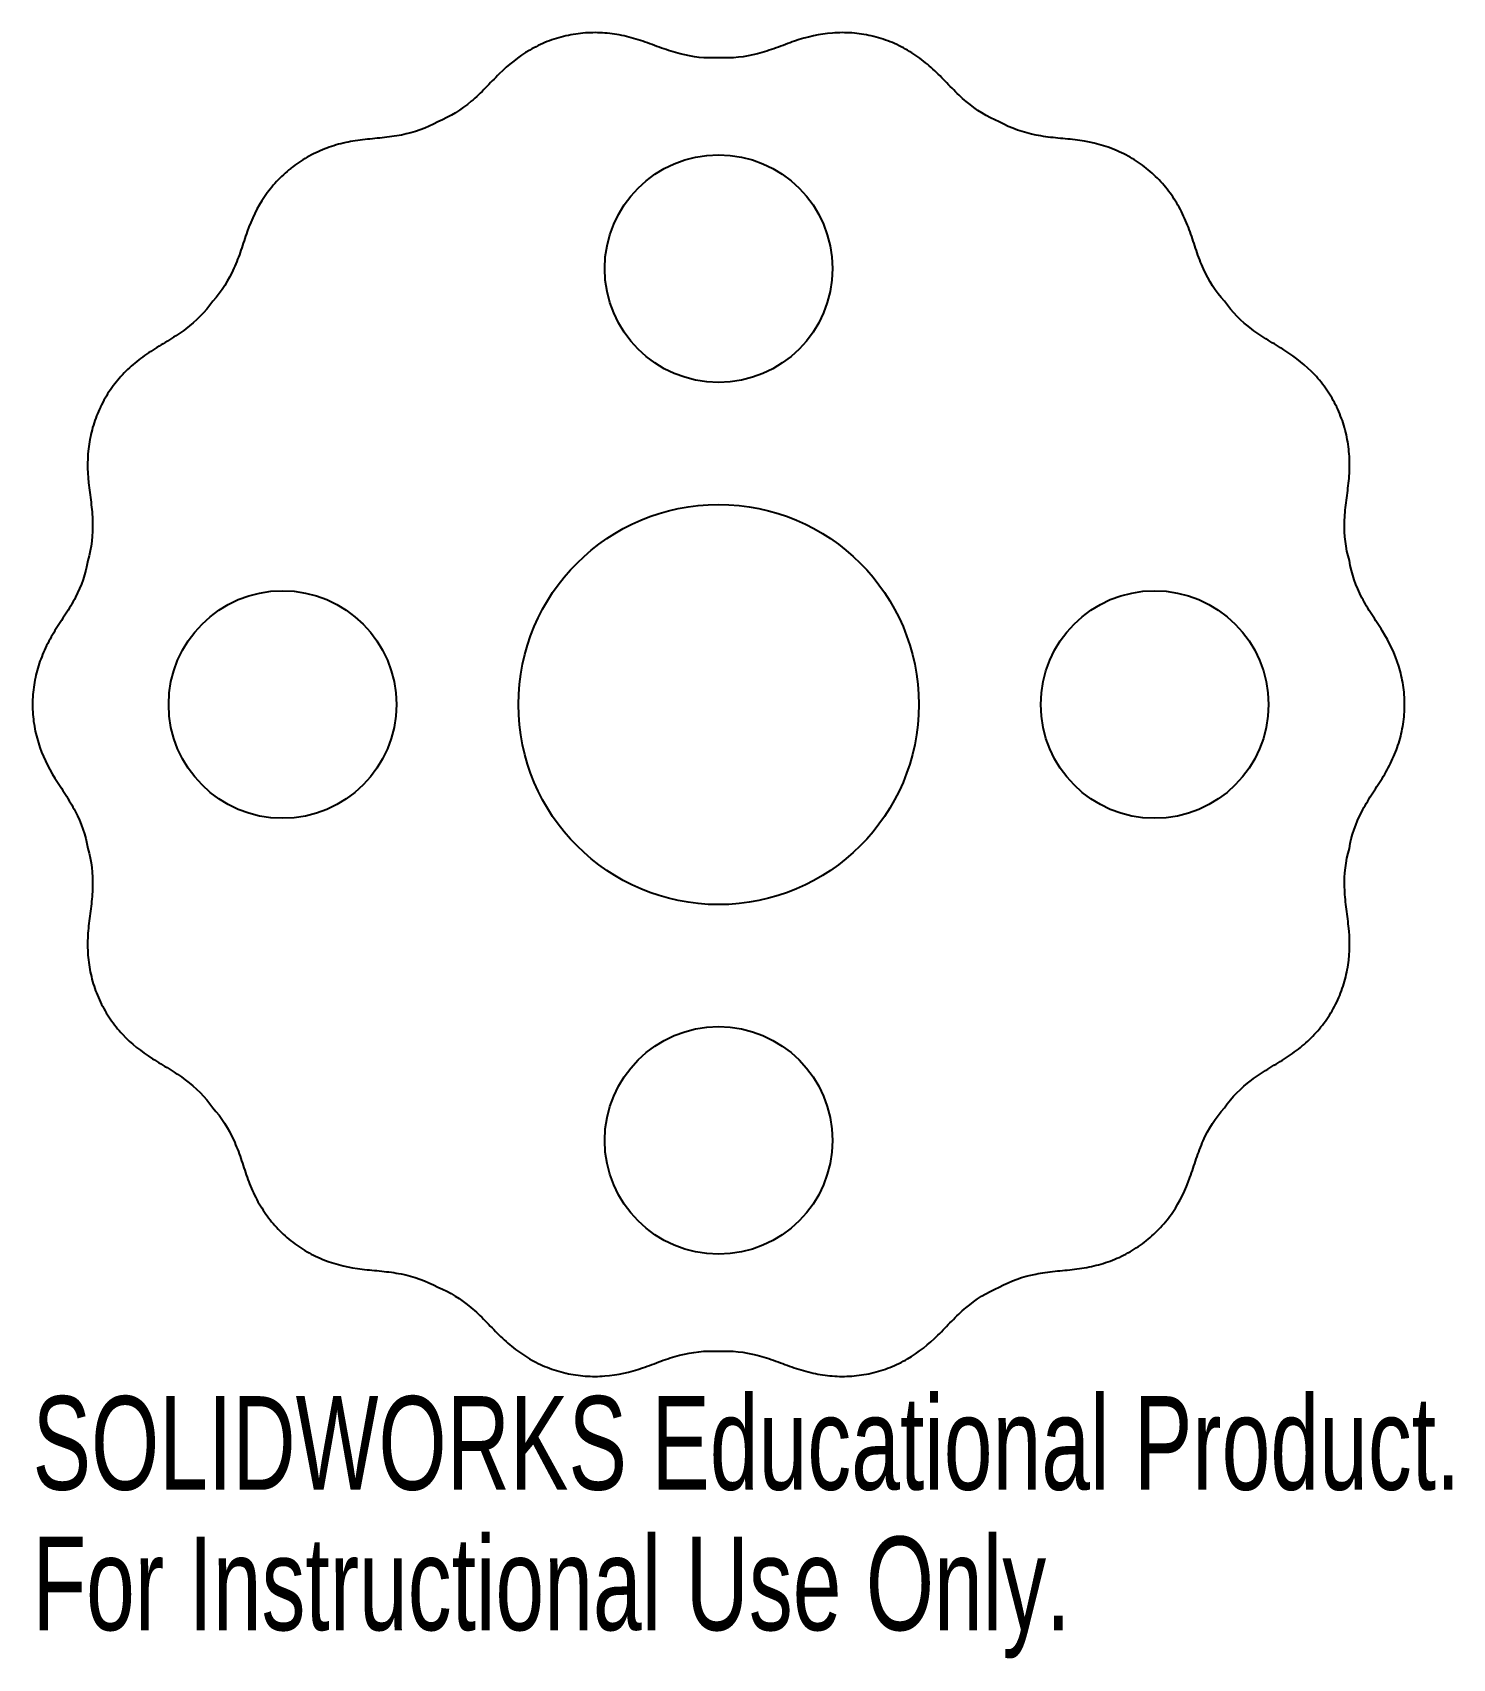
# Model space of a CAD drawing. Header units: millimetres. Extents: x -35.4 to 37.9, y -49.2 to 34.7.
import ezdxf

# ---------------------------------------------------------------- set-up
doc = ezdxf.new("R2010")
doc.units = ezdxf.units.MM
doc.styles.add('SLDTEXTSTYLE0', font='TXT', dxfattribs={"width": 0.7})

msp = doc.modelspace()

# ---------------------------------------------------------------- linework, layer by layer
at = {"color": 7, "linetype": 'Continuous', "lineweight": 25}
for p, q in [((-7.874, 34.513), (-7.881, 34.512)), ((7.881, 34.512), (7.873, 34.513)), ((-22.069, 27.679), (-22.075, 27.674)), ((22.074, 27.675), (22.069, 27.679)), ((-31.893, 15.363), (-31.896, 15.356)), ((31.896, 15.356), (31.893, 15.363)), ((-35.4, 0.004), (-35.4, -0.004)), ((35.4, -0.004), (35.4, 0.004)), ((-31.896, -15.356), (-31.893, -15.363)), ((31.893, -15.363), (31.896, -15.356)), ((-22.074, -27.675), (-22.069, -27.679)), ((22.069, -27.679), (22.075, -27.674)), ((-7.881, -34.512), (-7.873, -34.513)), ((7.874, -34.513), (7.881, -34.512))]:
    msp.add_line(p, q, dxfattribs=at)
for centre, radius in [((0, 22.5), 5.875), ((0, 0), 10.328), ((-22.5, 0), 5.875), ((22.5, 0), 5.875), ((0, -22.5), 5.875)]:
    msp.add_circle(centre, radius, dxfattribs=at)
for points, knots in [([(-7.881, 34.512), (-8.21, 34.437), (-8.529, 34.338), (-9.153, 34.091), (-9.457, 33.943), (-10.322, 33.442), (-10.841, 33.023), (-11.561, 32.315), (-11.792, 32.067), (-12.264, 31.586), (-12.507, 31.353), (-13.274, 30.705), (-13.837, 30.338), (-14.485, 30.078)], [0, 0, 0, 0, 0.125, 0.125, 0.25, 0.25, 0.5, 0.5, 0.625, 0.625, 0.75, 0.75, 1, 1, 1, 1]), ([(0, 33.384), (-0.677, 33.339), (-1.338, 33.419), (-2.311, 33.667), (-2.633, 33.772), (-3.268, 34), (-3.583, 34.123), (-4.221, 34.342), (-4.546, 34.436), (-5.204, 34.582), (-5.535, 34.633), (-6.2, 34.685), (-6.534, 34.686), (-7.207, 34.639), (-7.543, 34.589), (-7.874, 34.513)], [0, 0, 0, 0, 0.25, 0.25, 0.375, 0.375, 0.5, 0.5, 0.625, 0.625, 0.75, 0.75, 0.875, 0.875, 1, 1, 1, 1]), ([(7.873, 34.513), (7.545, 34.589), (7.214, 34.638), (6.545, 34.686), (6.207, 34.685), (5.21, 34.609), (4.561, 34.457), (3.605, 34.131), (3.29, 34.008), (2.655, 33.779), (2.335, 33.674), (1.363, 33.423), (0.696, 33.338), (0, 33.384)], [0, 0, 0, 0, 0.125, 0.125, 0.25, 0.25, 0.5, 0.5, 0.625, 0.625, 0.75, 0.75, 1, 1, 1, 1]), ([(14.485, 30.078), (13.855, 30.331), (13.295, 30.69), (12.525, 31.336), (12.281, 31.57), (11.807, 32.051), (11.577, 32.298), (11.098, 32.772), (10.845, 32.999), (10.316, 33.416), (10.04, 33.605), (9.463, 33.94), (9.163, 34.086), (8.536, 34.335), (8.211, 34.437), (7.881, 34.512)], [0, 0, 0, 0, 0.25, 0.25, 0.375, 0.375, 0.5, 0.5, 0.625, 0.625, 0.75, 0.75, 0.875, 0.875, 1, 1, 1, 1]), ([(-14.485, 30.078), (-15.075, 29.743), (-15.705, 29.529), (-16.69, 29.33), (-17.026, 29.285), (-17.697, 29.215), (-18.033, 29.189), (-18.703, 29.109), (-19.037, 29.054), (-19.694, 28.9), (-20.013, 28.802), (-20.635, 28.56), (-20.937, 28.416), (-21.522, 28.081), (-21.804, 27.891), (-22.069, 27.679)], [0, 0, 0, 0, 0.25, 0.25, 0.375, 0.375, 0.5, 0.5, 0.625, 0.625, 0.75, 0.75, 0.875, 0.875, 1, 1, 1, 1]), ([(22.069, 27.679), (21.805, 27.89), (21.528, 28.078), (20.947, 28.411), (20.642, 28.557), (19.71, 28.921), (19.059, 29.066), (18.057, 29.187), (17.719, 29.213), (17.048, 29.282), (16.715, 29.326), (15.73, 29.522), (15.092, 29.734), (14.485, 30.078)], [0, 0, 0, 0, 0.125, 0.125, 0.25, 0.25, 0.5, 0.5, 0.625, 0.625, 0.75, 0.75, 1, 1, 1, 1]), ([(-22.075, 27.674), (-22.338, 27.465), (-22.583, 27.236), (-23.038, 26.744), (-23.248, 26.478), (-23.81, 25.652), (-24.096, 25.049), (-24.437, 24.099), (-24.538, 23.775), (-24.754, 23.137), (-24.872, 22.822), (-25.282, 21.905), (-25.63, 21.33), (-26.101, 20.815)], [0, 0, 0, 0, 0.125, 0.125, 0.25, 0.25, 0.5, 0.5, 0.625, 0.625, 0.75, 0.75, 1, 1, 1, 1]), ([(26.101, 20.815), (25.643, 21.316), (25.294, 21.882), (24.881, 22.798), (24.762, 23.115), (24.545, 23.754), (24.444, 24.076), (24.218, 24.712), (24.089, 25.025), (23.793, 25.631), (23.626, 25.921), (23.252, 26.473), (23.045, 26.735), (22.588, 27.231), (22.34, 27.464), (22.074, 27.675)], [0, 0, 0, 0, 0.25, 0.25, 0.375, 0.375, 0.5, 0.5, 0.625, 0.625, 0.75, 0.75, 0.875, 0.875, 1, 1, 1, 1]), ([(-26.101, 20.815), (-26.488, 20.257), (-26.962, 19.791), (-27.763, 19.184), (-28.046, 18.998), (-28.62, 18.643), (-28.912, 18.474), (-29.481, 18.112), (-29.758, 17.916), (-30.282, 17.493), (-30.528, 17.266), (-30.983, 16.778), (-31.193, 16.518), (-31.575, 15.962), (-31.746, 15.668), (-31.893, 15.363)], [0, 0, 0, 0, 0.25, 0.25, 0.375, 0.375, 0.5, 0.5, 0.625, 0.625, 0.75, 0.75, 0.875, 0.875, 1, 1, 1, 1]), ([(31.893, 15.363), (31.747, 15.667), (31.579, 15.956), (31.2, 16.509), (30.988, 16.773), (30.307, 17.505), (29.783, 17.918), (28.932, 18.462), (28.64, 18.632), (28.065, 18.985), (27.784, 19.17), (26.981, 19.774), (26.498, 20.241), (26.101, 20.815)], [0, 0, 0, 0, 0.125, 0.125, 0.25, 0.25, 0.5, 0.5, 0.625, 0.625, 0.75, 0.75, 1, 1, 1, 1]), ([(-31.896, 15.356), (-32.043, 15.053), (-32.164, 14.741), (-32.36, 14.1), (-32.434, 13.769), (-32.582, 12.781), (-32.578, 12.114), (-32.473, 11.109), (-32.423, 10.775), (-32.342, 10.105), (-32.311, 9.77), (-32.282, 8.766), (-32.347, 8.097), (-32.547, 7.429)], [0, 0, 0, 0, 0.125, 0.125, 0.25, 0.25, 0.5, 0.5, 0.625, 0.625, 0.75, 0.75, 1, 1, 1, 1]), ([(32.547, 7.429), (32.352, 8.079), (32.284, 8.741), (32.309, 9.745), (32.339, 10.082), (32.42, 10.752), (32.47, 11.086), (32.541, 11.757), (32.561, 12.095), (32.557, 12.769), (32.533, 13.103), (32.435, 13.762), (32.363, 14.089), (32.167, 14.734), (32.043, 15.051), (31.896, 15.356)], [0, 0, 0, 0, 0.25, 0.25, 0.375, 0.375, 0.5, 0.5, 0.625, 0.625, 0.75, 0.75, 0.875, 0.875, 1, 1, 1, 1]), ([(-32.547, 7.429), (-32.654, 6.758), (-32.879, 6.132), (-33.337, 5.238), (-33.511, 4.948), (-33.875, 4.379), (-34.064, 4.1), (-34.42, 3.527), (-34.585, 3.231), (-34.873, 2.622), (-34.996, 2.311), (-35.195, 1.674), (-35.271, 1.348), (-35.374, 0.682), (-35.4, 0.343), (-35.4, 0.004)], [0, 0, 0, 0, 0.25, 0.25, 0.375, 0.375, 0.5, 0.5, 0.625, 0.625, 0.75, 0.75, 0.875, 0.875, 1, 1, 1, 1]), ([(35.4, 0.004), (35.4, 0.341), (35.375, 0.675), (35.273, 1.337), (35.196, 1.667), (34.9, 2.622), (34.608, 3.221), (34.077, 4.08), (33.887, 4.36), (33.523, 4.928), (33.35, 5.216), (32.889, 6.109), (32.657, 6.739), (32.547, 7.429)], [0, 0, 0, 0, 0.125, 0.125, 0.25, 0.25, 0.5, 0.5, 0.625, 0.625, 0.75, 0.75, 1, 1, 1, 1]), ([(-35.4, -0.004), (-35.4, -0.341), (-35.375, -0.675), (-35.273, -1.337), (-35.196, -1.667), (-34.9, -2.622), (-34.608, -3.221), (-34.077, -4.08), (-33.887, -4.36), (-33.523, -4.928), (-33.35, -5.216), (-32.889, -6.109), (-32.657, -6.739), (-32.547, -7.429)], [0, 0, 0, 0, 0.125, 0.125, 0.25, 0.25, 0.5, 0.5, 0.625, 0.625, 0.75, 0.75, 1, 1, 1, 1]), ([(32.547, -7.429), (32.654, -6.758), (32.879, -6.132), (33.337, -5.238), (33.511, -4.948), (33.875, -4.379), (34.064, -4.1), (34.42, -3.527), (34.585, -3.231), (34.873, -2.622), (34.996, -2.311), (35.195, -1.674), (35.271, -1.348), (35.374, -0.682), (35.4, -0.343), (35.4, -0.004)], [0, 0, 0, 0, 0.25, 0.25, 0.375, 0.375, 0.5, 0.5, 0.625, 0.625, 0.75, 0.75, 0.875, 0.875, 1, 1, 1, 1]), ([(-32.547, -7.429), (-32.352, -8.079), (-32.284, -8.741), (-32.309, -9.745), (-32.339, -10.082), (-32.42, -10.752), (-32.47, -11.086), (-32.541, -11.757), (-32.561, -12.095), (-32.557, -12.769), (-32.533, -13.103), (-32.435, -13.762), (-32.363, -14.089), (-32.167, -14.734), (-32.043, -15.051), (-31.896, -15.356)], [0, 0, 0, 0, 0.25, 0.25, 0.375, 0.375, 0.5, 0.5, 0.625, 0.625, 0.75, 0.75, 0.875, 0.875, 1, 1, 1, 1]), ([(31.896, -15.356), (32.043, -15.053), (32.164, -14.741), (32.36, -14.1), (32.434, -13.769), (32.582, -12.781), (32.578, -12.114), (32.473, -11.109), (32.423, -10.775), (32.342, -10.105), (32.311, -9.77), (32.282, -8.766), (32.347, -8.097), (32.547, -7.429)], [0, 0, 0, 0, 0.125, 0.125, 0.25, 0.25, 0.5, 0.5, 0.625, 0.625, 0.75, 0.75, 1, 1, 1, 1]), ([(-31.893, -15.363), (-31.747, -15.667), (-31.579, -15.956), (-31.2, -16.509), (-30.988, -16.773), (-30.307, -17.505), (-29.783, -17.918), (-28.932, -18.462), (-28.64, -18.632), (-28.065, -18.985), (-27.784, -19.17), (-26.981, -19.774), (-26.498, -20.241), (-26.101, -20.815)], [0, 0, 0, 0, 0.125, 0.125, 0.25, 0.25, 0.5, 0.5, 0.625, 0.625, 0.75, 0.75, 1, 1, 1, 1]), ([(26.101, -20.815), (26.488, -20.257), (26.962, -19.791), (27.763, -19.184), (28.046, -18.998), (28.62, -18.643), (28.912, -18.474), (29.481, -18.112), (29.758, -17.916), (30.282, -17.493), (30.528, -17.266), (30.983, -16.778), (31.193, -16.518), (31.575, -15.962), (31.746, -15.668), (31.893, -15.363)], [0, 0, 0, 0, 0.25, 0.25, 0.375, 0.375, 0.5, 0.5, 0.625, 0.625, 0.75, 0.75, 0.875, 0.875, 1, 1, 1, 1]), ([(-26.101, -20.815), (-25.643, -21.316), (-25.294, -21.882), (-24.881, -22.798), (-24.762, -23.115), (-24.545, -23.754), (-24.444, -24.076), (-24.218, -24.712), (-24.089, -25.025), (-23.793, -25.631), (-23.626, -25.921), (-23.252, -26.473), (-23.045, -26.735), (-22.588, -27.231), (-22.34, -27.464), (-22.074, -27.675)], [0, 0, 0, 0, 0.25, 0.25, 0.375, 0.375, 0.5, 0.5, 0.625, 0.625, 0.75, 0.75, 0.875, 0.875, 1, 1, 1, 1]), ([(22.075, -27.674), (22.338, -27.465), (22.583, -27.236), (23.038, -26.744), (23.248, -26.478), (23.81, -25.652), (24.096, -25.049), (24.437, -24.099), (24.538, -23.775), (24.754, -23.137), (24.872, -22.822), (25.282, -21.905), (25.63, -21.33), (26.101, -20.815)], [0, 0, 0, 0, 0.125, 0.125, 0.25, 0.25, 0.5, 0.5, 0.625, 0.625, 0.75, 0.75, 1, 1, 1, 1]), ([(-22.069, -27.679), (-21.805, -27.89), (-21.528, -28.078), (-20.947, -28.411), (-20.642, -28.557), (-19.71, -28.921), (-19.059, -29.066), (-18.057, -29.187), (-17.719, -29.213), (-17.048, -29.282), (-16.715, -29.326), (-15.73, -29.522), (-15.092, -29.734), (-14.485, -30.078)], [0, 0, 0, 0, 0.125, 0.125, 0.25, 0.25, 0.5, 0.5, 0.625, 0.625, 0.75, 0.75, 1, 1, 1, 1]), ([(14.485, -30.078), (15.075, -29.743), (15.705, -29.529), (16.69, -29.33), (17.026, -29.285), (17.697, -29.215), (18.033, -29.189), (18.703, -29.109), (19.037, -29.054), (19.694, -28.9), (20.013, -28.802), (20.635, -28.56), (20.937, -28.416), (21.522, -28.081), (21.804, -27.891), (22.069, -27.679)], [0, 0, 0, 0, 0.25, 0.25, 0.375, 0.375, 0.5, 0.5, 0.625, 0.625, 0.75, 0.75, 0.875, 0.875, 1, 1, 1, 1]), ([(-14.485, -30.078), (-13.855, -30.331), (-13.295, -30.69), (-12.525, -31.336), (-12.281, -31.57), (-11.807, -32.051), (-11.577, -32.298), (-11.098, -32.772), (-10.845, -32.999), (-10.316, -33.416), (-10.04, -33.605), (-9.463, -33.94), (-9.163, -34.086), (-8.536, -34.335), (-8.211, -34.437), (-7.881, -34.512)], [0, 0, 0, 0, 0.25, 0.25, 0.375, 0.375, 0.5, 0.5, 0.625, 0.625, 0.75, 0.75, 0.875, 0.875, 1, 1, 1, 1]), ([(7.881, -34.512), (8.21, -34.437), (8.529, -34.338), (9.153, -34.091), (9.457, -33.943), (10.322, -33.442), (10.841, -33.023), (11.561, -32.315), (11.792, -32.067), (12.264, -31.586), (12.507, -31.353), (13.274, -30.705), (13.837, -30.338), (14.485, -30.078)], [0, 0, 0, 0, 0.125, 0.125, 0.25, 0.25, 0.5, 0.5, 0.625, 0.625, 0.75, 0.75, 1, 1, 1, 1]), ([(-7.873, -34.513), (-7.545, -34.589), (-7.214, -34.638), (-6.545, -34.686), (-6.207, -34.685), (-5.21, -34.609), (-4.561, -34.457), (-3.605, -34.131), (-3.29, -34.008), (-2.655, -33.779), (-2.335, -33.674), (-1.363, -33.423), (-0.696, -33.338), (0, -33.384)], [0, 0, 0, 0, 0.125, 0.125, 0.25, 0.25, 0.5, 0.5, 0.625, 0.625, 0.75, 0.75, 1, 1, 1, 1]), ([(0, -33.384), (0.677, -33.339), (1.338, -33.419), (2.311, -33.667), (2.633, -33.772), (3.268, -34), (3.583, -34.123), (4.221, -34.342), (4.546, -34.436), (5.204, -34.582), (5.535, -34.633), (6.2, -34.685), (6.534, -34.686), (7.207, -34.639), (7.543, -34.589), (7.874, -34.513)], [0, 0, 0, 0, 0.25, 0.25, 0.375, 0.375, 0.5, 0.5, 0.625, 0.625, 0.75, 0.75, 0.875, 0.875, 1, 1, 1, 1])]:
    msp.add_open_spline(points, degree=3, knots=knots, dxfattribs=at)

# ---------------------------------------------------------------- texts
at = {"color": 7, "linetype": 'Continuous', "char_height": 4.83362, "attachment_point": 1, "style": 'SLDTEXTSTYLE0'}
for s, insert in [('SOLIDWORKS Educational Product.', (-35.4, -35.699)), ('For Instructional Use Only.', (-35.4, -42.949))]:
    msp.add_mtext(s, dxfattribs=dict(at, insert=insert))

doc.saveas('drawing.dxf')
